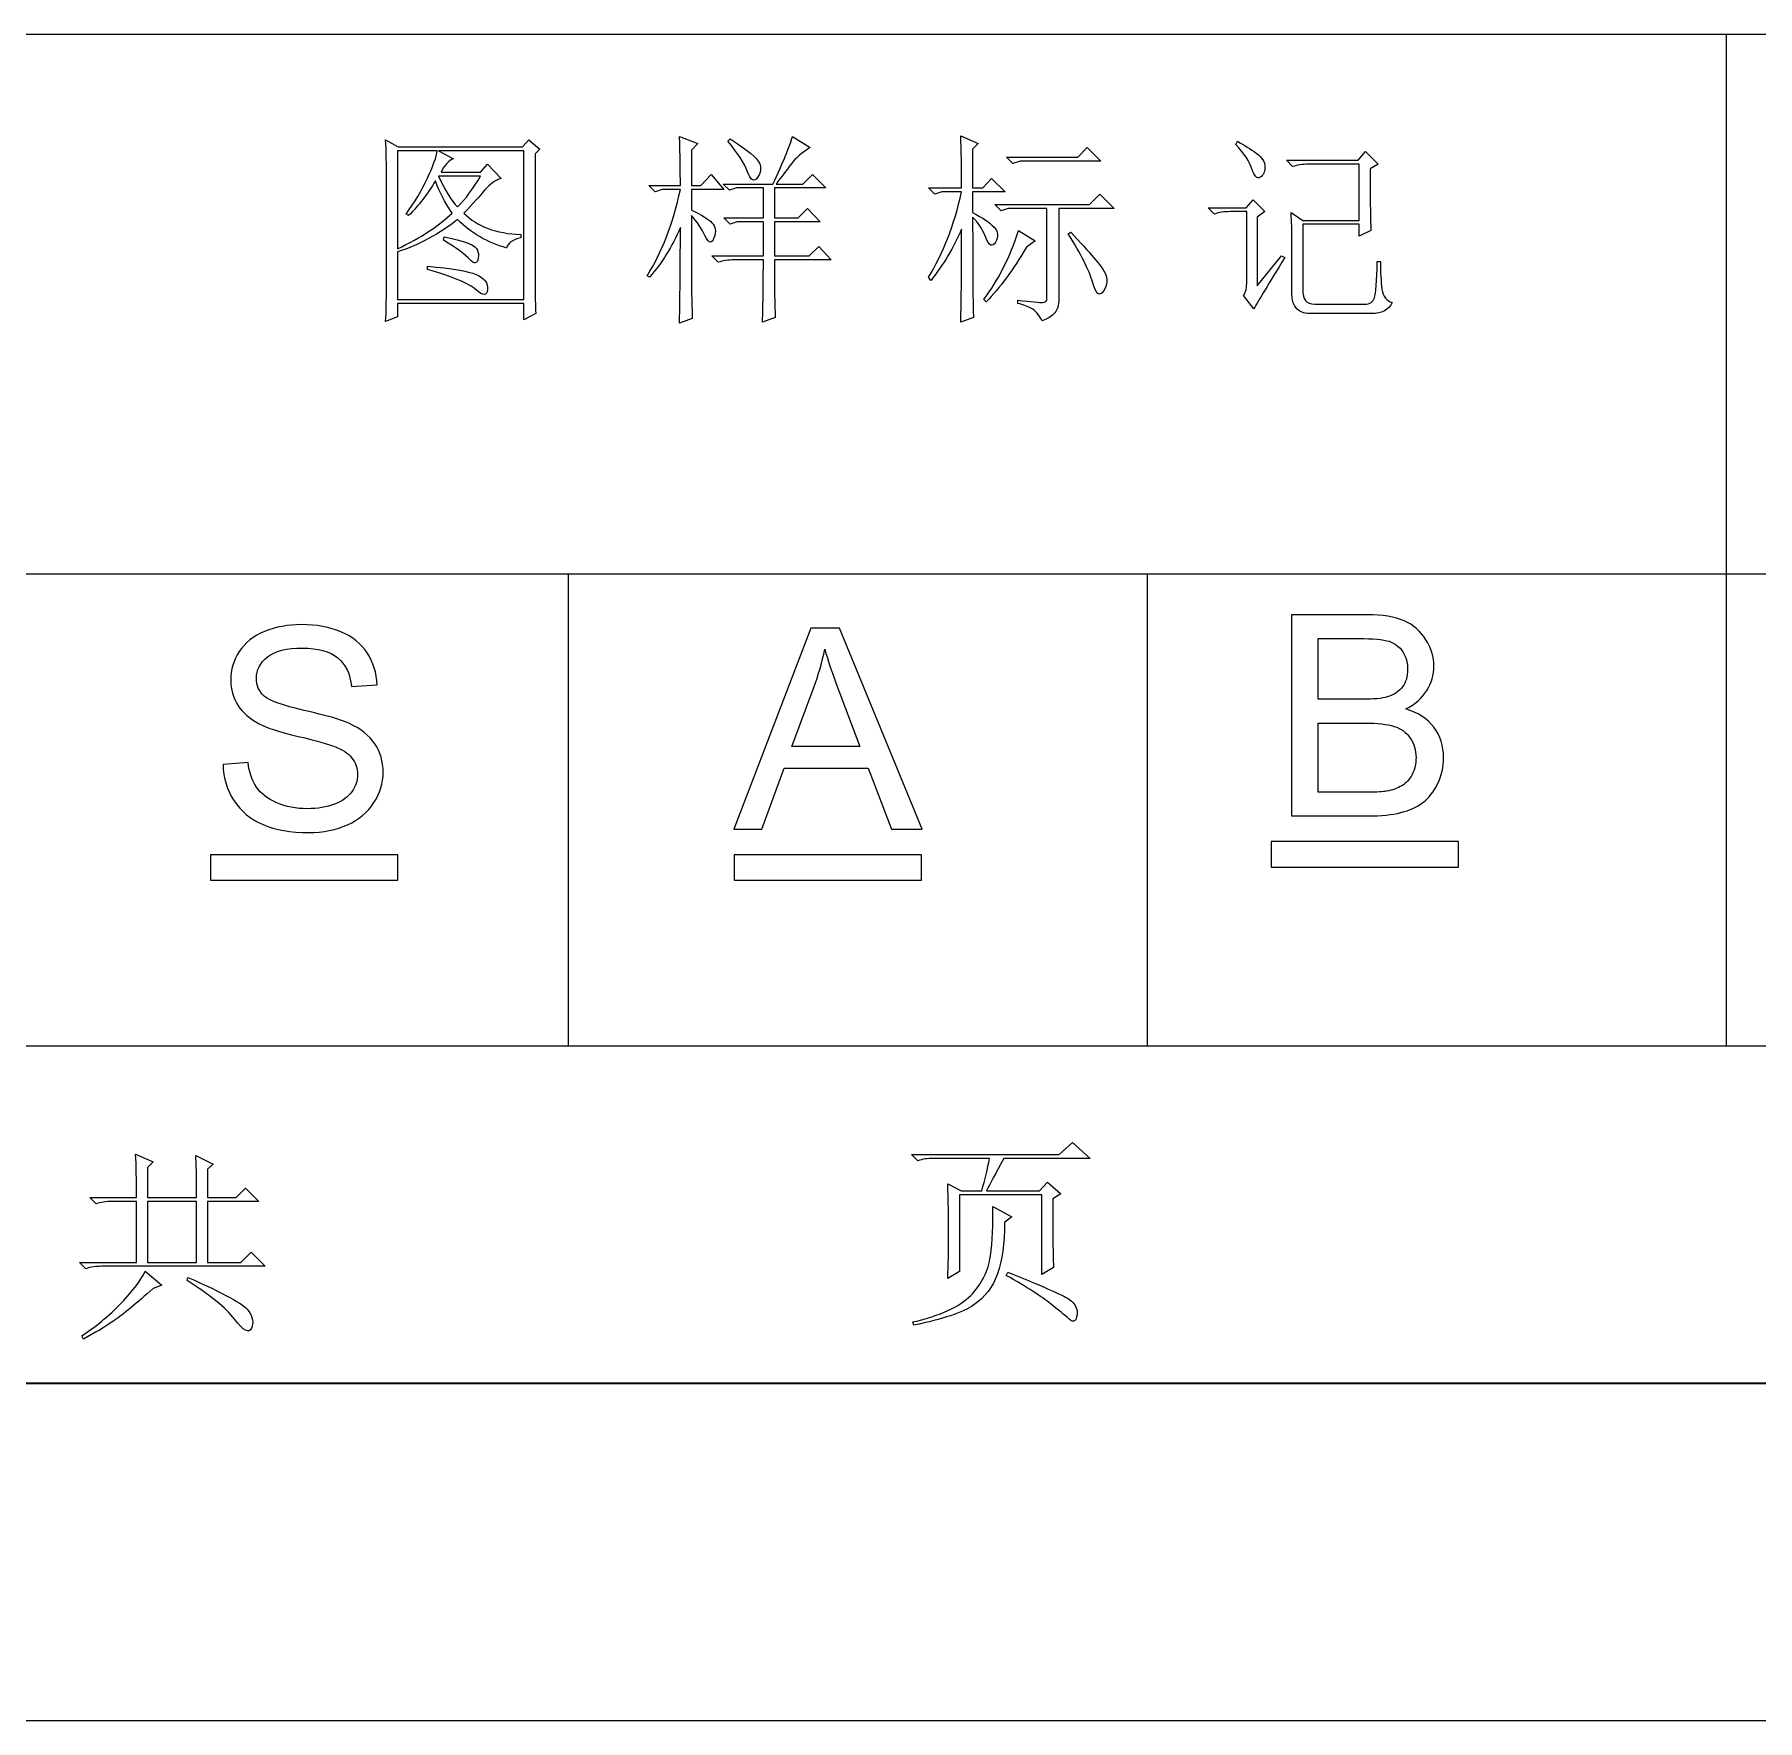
# Model space of a CAD drawing. Header units: millimetres. Extents: x 958 to 3026, y 447 to 1692.
# Drawn here: x 2546.4 to 2638.2, y 490.6 to 580.5 of the extents above; entities that cross this region are included whole.
import ezdxf

# ---------------------------------------------------------------- set-up
doc = ezdxf.new("R2010")
doc.units = ezdxf.units.MM
doc.layers.add('layer 1', color=7, linetype='Continuous')

msp = doc.modelspace()

# ---------------------------------------------------------------- linework, layer by layer
at = {"layer": 'layer 1', "color": 1, "lineweight": 9}
for points in [[(2775.335, 580.505), (2775.335, 580.505), (2312.676, 580.505), (2312.676, 580.505)], [(2636.537, 580.505), (2636.537, 580.505), (2636.537, 580.505), (2636.537, 580.505)], [(2636.537, 580.505), (2636.537, 580.505), (2636.537, 526.591), (2636.537, 526.591)], [(2775.335, 551.751), (2775.335, 551.751), (2544.006, 551.751), (2544.006, 551.751)], [(2574.849, 551.751), (2574.849, 551.751), (2574.849, 551.751), (2574.849, 551.751)], [(2574.849, 551.751), (2574.849, 551.751), (2574.849, 526.591), (2574.849, 526.591)], [(2605.694, 551.751), (2605.694, 551.751), (2605.694, 551.751), (2605.694, 551.751)], [(2605.694, 551.751), (2605.694, 551.751), (2605.694, 526.591), (2605.694, 526.591)], [(2775.335, 526.591), (2775.335, 526.591), (2312.676, 526.591), (2312.676, 526.591)], [(2216.288, 490.649), (2216.288, 490.649), (3025.943, 490.649), (3025.943, 490.649)]]:
    msp.add_open_spline(points, degree=3, dxfattribs=at)
at = {"layer": 'layer 1', "color": 1}
for points, knots in [([(2573.081, 574.137), (2573.081, 574.137), (2573.332, 574.388), (2573.332, 574.388), (2573.332, 574.388), (2573.332, 574.388), (2572.743, 574.895), (2572.743, 574.895), (2572.743, 574.895), (2572.743, 574.895), (2572.407, 574.516), (2572.407, 574.516), (2572.407, 574.516), (2572.407, 574.516), (2565.794, 574.516), (2565.794, 574.516), (2565.794, 574.516), (2565.794, 574.516), (2565.12, 574.895), (2565.12, 574.895), (2565.12, 574.895), (2565.148, 574.306), (2565.161, 573.772), (2565.161, 573.294), (2565.161, 573.294), (2565.161, 573.294), (2565.161, 566.934), (2565.161, 566.934), (2565.161, 566.934), (2565.161, 566.344), (2565.148, 565.769), (2565.12, 565.207), (2565.12, 565.207), (2565.12, 565.207), (2565.75, 565.46), (2565.75, 565.46), (2565.75, 565.46), (2565.75, 565.46), (2565.75, 566.175), (2565.75, 566.175), (2565.75, 566.175), (2565.75, 566.175), (2572.49, 566.175), (2572.49, 566.175), (2572.49, 566.175), (2572.49, 566.175), (2572.49, 565.291), (2572.49, 565.291), (2572.49, 565.291), (2572.49, 565.291), (2573.122, 565.627), (2573.122, 565.627), (2573.122, 565.627), (2573.093, 566.076), (2573.081, 566.583), (2573.081, 567.144), (2573.081, 567.144), (2573.081, 567.144), (2573.081, 574.137), (2573.081, 574.137)], [0, 0, 0, 0, 0.066667, 0.066667, 0.066667, 0.066667, 0.133333, 0.133333, 0.133333, 0.133333, 0.2, 0.2, 0.2, 0.2, 0.266667, 0.266667, 0.266667, 0.266667, 0.333333, 0.333333, 0.333333, 0.333333, 0.4, 0.4, 0.4, 0.4, 0.466667, 0.466667, 0.466667, 0.466667, 0.533333, 0.533333, 0.533333, 0.533333, 0.6, 0.6, 0.6, 0.6, 0.666667, 0.666667, 0.666667, 0.666667, 0.733333, 0.733333, 0.733333, 0.733333, 0.8, 0.8, 0.8, 0.8, 0.866667, 0.866667, 0.866667, 0.866667, 0.933333, 0.933333, 0.933333, 0.933333, 1, 1, 1, 1]), ([(2581.411, 567.482), (2581.411, 567.482), (2581.411, 570.851), (2581.411, 570.851), (2581.411, 570.851), (2581.72, 570.514), (2581.965, 570.149), (2582.148, 569.755), (2582.148, 569.755), (2582.331, 569.363), (2582.486, 569.335), (2582.612, 569.671), (2582.612, 569.671), (2582.737, 570.009), (2582.703, 570.274), (2582.505, 570.472), (2582.505, 570.472), (2582.31, 570.668), (2581.945, 570.893), (2581.411, 571.146), (2581.411, 571.146), (2581.411, 571.146), (2581.411, 572.241), (2581.411, 572.241), (2581.411, 572.241), (2581.411, 572.241), (2583.138, 572.241), (2583.138, 572.241), (2583.138, 572.241), (2583.138, 572.241), (2582.464, 573.04), (2582.464, 573.04), (2582.464, 573.04), (2582.464, 573.04), (2581.916, 572.451), (2581.916, 572.451), (2581.916, 572.451), (2581.916, 572.451), (2581.411, 572.451), (2581.411, 572.451), (2581.411, 572.451), (2581.411, 572.451), (2581.411, 574.347), (2581.411, 574.347), (2581.411, 574.347), (2581.411, 574.347), (2581.747, 574.685), (2581.747, 574.685), (2581.747, 574.685), (2581.747, 574.685), (2580.778, 575.062), (2580.778, 575.062), (2580.778, 575.062), (2580.807, 574.081), (2580.822, 573.209), (2580.822, 572.451), (2580.822, 572.451), (2580.822, 572.451), (2579.136, 572.451), (2579.136, 572.451), (2579.136, 572.451), (2579.136, 572.451), (2579.474, 572.115), (2579.474, 572.115), (2579.474, 572.115), (2579.474, 572.115), (2579.853, 572.241), (2579.853, 572.241), (2579.853, 572.241), (2579.853, 572.241), (2580.822, 572.241), (2580.822, 572.241), (2580.822, 572.241), (2580.428, 570.417), (2579.839, 568.885), (2579.051, 567.649), (2579.051, 567.649), (2579.051, 567.649), (2579.179, 567.566), (2579.179, 567.566), (2579.179, 567.566), (2579.824, 568.296), (2580.372, 569.18), (2580.822, 570.219), (2580.822, 570.219), (2580.822, 568.477), (2580.807, 566.779), (2580.778, 565.122), (2580.778, 565.122), (2580.778, 565.122), (2581.452, 565.376), (2581.452, 565.376), (2581.452, 565.376), (2581.425, 566.386), (2581.411, 567.088), (2581.411, 567.482)], [0, 0, 0, 0, 0.041667, 0.041667, 0.041667, 0.041667, 0.083333, 0.083333, 0.083333, 0.083333, 0.125, 0.125, 0.125, 0.125, 0.166667, 0.166667, 0.166667, 0.166667, 0.208333, 0.208333, 0.208333, 0.208333, 0.25, 0.25, 0.25, 0.25, 0.291667, 0.291667, 0.291667, 0.291667, 0.333333, 0.333333, 0.333333, 0.333333, 0.375, 0.375, 0.375, 0.375, 0.416667, 0.416667, 0.416667, 0.416667, 0.458333, 0.458333, 0.458333, 0.458333, 0.5, 0.5, 0.5, 0.5, 0.541667, 0.541667, 0.541667, 0.541667, 0.583333, 0.583333, 0.583333, 0.583333, 0.625, 0.625, 0.625, 0.625, 0.666667, 0.666667, 0.666667, 0.666667, 0.708333, 0.708333, 0.708333, 0.708333, 0.75, 0.75, 0.75, 0.75, 0.791667, 0.791667, 0.791667, 0.791667, 0.833333, 0.833333, 0.833333, 0.833333, 0.875, 0.875, 0.875, 0.875, 0.916667, 0.916667, 0.916667, 0.916667, 0.958333, 0.958333, 0.958333, 0.958333, 1, 1, 1, 1]), ([(2585.834, 568.492), (2585.834, 568.492), (2588.865, 568.492), (2588.865, 568.492), (2588.865, 568.492), (2588.865, 568.492), (2588.192, 569.209), (2588.192, 569.209), (2588.192, 569.209), (2588.192, 569.209), (2587.687, 568.702), (2587.687, 568.702), (2587.687, 568.702), (2587.687, 568.702), (2585.834, 568.702), (2585.834, 568.702), (2585.834, 568.702), (2585.834, 568.702), (2585.834, 570.514), (2585.834, 570.514), (2585.834, 570.514), (2585.834, 570.514), (2588.276, 570.514), (2588.276, 570.514), (2588.276, 570.514), (2588.276, 570.514), (2587.602, 571.231), (2587.602, 571.231), (2587.602, 571.231), (2587.602, 571.231), (2587.097, 570.724), (2587.097, 570.724), (2587.097, 570.724), (2587.097, 570.724), (2585.834, 570.724), (2585.834, 570.724), (2585.834, 570.724), (2585.834, 570.724), (2585.834, 572.325), (2585.834, 572.325), (2585.834, 572.325), (2585.834, 572.325), (2588.571, 572.325), (2588.571, 572.325), (2588.571, 572.325), (2588.571, 572.325), (2587.856, 573.04), (2587.856, 573.04), (2587.856, 573.04), (2587.856, 573.04), (2587.351, 572.535), (2587.351, 572.535), (2587.351, 572.535), (2587.351, 572.535), (2585.918, 572.535), (2585.918, 572.535), (2585.918, 572.535), (2586.199, 572.9), (2586.465, 573.252), (2586.718, 573.588), (2586.718, 573.588), (2586.971, 573.926), (2587.307, 574.221), (2587.73, 574.473), (2587.73, 574.473), (2587.73, 574.473), (2586.802, 575.062), (2586.802, 575.062), (2586.802, 575.062), (2586.633, 574.501), (2586.283, 573.658), (2585.749, 572.535), (2585.749, 572.535), (2585.749, 572.535), (2583.095, 572.535), (2583.095, 572.535), (2583.095, 572.535), (2583.095, 572.535), (2583.433, 572.199), (2583.433, 572.199), (2583.433, 572.199), (2583.433, 572.199), (2583.812, 572.325), (2583.812, 572.325), (2583.812, 572.325), (2583.812, 572.325), (2585.244, 572.325), (2585.244, 572.325), (2585.244, 572.325), (2585.244, 572.325), (2585.244, 570.724), (2585.244, 570.724), (2585.244, 570.724), (2585.244, 570.724), (2583.138, 570.724), (2583.138, 570.724), (2583.138, 570.724), (2583.138, 570.724), (2583.474, 570.388), (2583.474, 570.388), (2583.474, 570.388), (2583.474, 570.388), (2583.853, 570.514), (2583.853, 570.514), (2583.853, 570.514), (2583.853, 570.514), (2585.244, 570.514), (2585.244, 570.514), (2585.244, 570.514), (2585.244, 570.514), (2585.244, 568.702), (2585.244, 568.702), (2585.244, 568.702), (2585.244, 568.702), (2582.505, 568.702), (2582.505, 568.702), (2582.505, 568.702), (2582.505, 568.702), (2582.843, 568.366), (2582.843, 568.366), (2582.843, 568.366), (2583.095, 568.45), (2583.377, 568.492), (2583.686, 568.492), (2583.686, 568.492), (2583.686, 568.492), (2585.244, 568.492), (2585.244, 568.492), (2585.244, 568.492), (2585.244, 567.284), (2585.23, 566.175), (2585.201, 565.165), (2585.201, 565.165), (2585.201, 565.165), (2585.875, 565.417), (2585.875, 565.417), (2585.875, 565.417), (2585.848, 566.035), (2585.834, 567.059), (2585.834, 568.492)], [0, 0, 0, 0, 0.028571, 0.028571, 0.028571, 0.028571, 0.057143, 0.057143, 0.057143, 0.057143, 0.085714, 0.085714, 0.085714, 0.085714, 0.114286, 0.114286, 0.114286, 0.114286, 0.142857, 0.142857, 0.142857, 0.142857, 0.171429, 0.171429, 0.171429, 0.171429, 0.2, 0.2, 0.2, 0.2, 0.228571, 0.228571, 0.228571, 0.228571, 0.257143, 0.257143, 0.257143, 0.257143, 0.285714, 0.285714, 0.285714, 0.285714, 0.314286, 0.314286, 0.314286, 0.314286, 0.342857, 0.342857, 0.342857, 0.342857, 0.371429, 0.371429, 0.371429, 0.371429, 0.4, 0.4, 0.4, 0.4, 0.428571, 0.428571, 0.428571, 0.428571, 0.457143, 0.457143, 0.457143, 0.457143, 0.485714, 0.485714, 0.485714, 0.485714, 0.514286, 0.514286, 0.514286, 0.514286, 0.542857, 0.542857, 0.542857, 0.542857, 0.571429, 0.571429, 0.571429, 0.571429, 0.6, 0.6, 0.6, 0.6, 0.628571, 0.628571, 0.628571, 0.628571, 0.657143, 0.657143, 0.657143, 0.657143, 0.685714, 0.685714, 0.685714, 0.685714, 0.714286, 0.714286, 0.714286, 0.714286, 0.742857, 0.742857, 0.742857, 0.742857, 0.771429, 0.771429, 0.771429, 0.771429, 0.8, 0.8, 0.8, 0.8, 0.828571, 0.828571, 0.828571, 0.828571, 0.857143, 0.857143, 0.857143, 0.857143, 0.885714, 0.885714, 0.885714, 0.885714, 0.914286, 0.914286, 0.914286, 0.914286, 0.942857, 0.942857, 0.942857, 0.942857, 0.971429, 0.971429, 0.971429, 0.971429, 1, 1, 1, 1]), ([(2583.348, 574.81), (2583.882, 574.192), (2584.233, 573.651), (2584.401, 573.188), (2584.401, 573.188), (2584.57, 572.726), (2584.745, 572.62), (2584.928, 572.873), (2584.928, 572.873), (2585.109, 573.125), (2585.145, 573.385), (2585.034, 573.651), (2585.034, 573.651), (2584.921, 573.919), (2584.401, 574.347), (2583.474, 574.936), (2583.474, 574.936), (2583.474, 574.936), (2583.348, 574.81), (2583.348, 574.81)], [0, 0, 0, 0, 0.2, 0.2, 0.2, 0.2, 0.4, 0.4, 0.4, 0.4, 0.6, 0.6, 0.6, 0.6, 0.8, 0.8, 0.8, 0.8, 1, 1, 1, 1]), ([(2596.396, 570.767), (2596.678, 570.514), (2596.908, 570.156), (2597.091, 569.692), (2597.091, 569.692), (2597.275, 569.229), (2597.449, 569.144), (2597.618, 569.441), (2597.618, 569.441), (2597.787, 569.735), (2597.758, 570.001), (2597.534, 570.24), (2597.534, 570.24), (2597.309, 570.479), (2596.93, 570.738), (2596.396, 571.018), (2596.396, 571.018), (2596.396, 571.018), (2596.396, 572.115), (2596.396, 572.115), (2596.396, 572.115), (2596.396, 572.115), (2598.123, 572.115), (2598.123, 572.115), (2598.123, 572.115), (2598.123, 572.115), (2597.408, 572.83), (2597.408, 572.83), (2597.408, 572.83), (2597.408, 572.83), (2596.944, 572.325), (2596.944, 572.325), (2596.944, 572.325), (2596.944, 572.325), (2596.396, 572.325), (2596.396, 572.325), (2596.396, 572.325), (2596.396, 572.325), (2596.396, 574.388), (2596.396, 574.388), (2596.396, 574.388), (2596.396, 574.388), (2596.691, 574.685), (2596.691, 574.685), (2596.691, 574.685), (2596.691, 574.685), (2595.765, 575.105), (2595.765, 575.105), (2595.765, 575.105), (2595.792, 574.318), (2595.807, 573.393), (2595.807, 572.325), (2595.807, 572.325), (2595.807, 572.325), (2594.038, 572.325), (2594.038, 572.325), (2594.038, 572.325), (2594.038, 572.325), (2594.374, 571.989), (2594.374, 571.989), (2594.374, 571.989), (2594.374, 571.989), (2594.753, 572.115), (2594.753, 572.115), (2594.753, 572.115), (2594.753, 572.115), (2595.807, 572.115), (2595.807, 572.115), (2595.807, 572.115), (2595.413, 570.345), (2594.823, 568.83), (2594.038, 567.566), (2594.038, 567.566), (2594.038, 567.566), (2594.164, 567.397), (2594.164, 567.397), (2594.164, 567.397), (2594.838, 568.24), (2595.386, 569.151), (2595.807, 570.134), (2595.807, 570.134), (2595.807, 568.028), (2595.792, 566.373), (2595.765, 565.165), (2595.765, 565.165), (2595.765, 565.165), (2596.439, 565.417), (2596.439, 565.417), (2596.439, 565.417), (2596.41, 565.979), (2596.396, 567.762), (2596.396, 570.767)], [0, 0, 0, 0, 0.043478, 0.043478, 0.043478, 0.043478, 0.086957, 0.086957, 0.086957, 0.086957, 0.130435, 0.130435, 0.130435, 0.130435, 0.173913, 0.173913, 0.173913, 0.173913, 0.217391, 0.217391, 0.217391, 0.217391, 0.26087, 0.26087, 0.26087, 0.26087, 0.304348, 0.304348, 0.304348, 0.304348, 0.347826, 0.347826, 0.347826, 0.347826, 0.391304, 0.391304, 0.391304, 0.391304, 0.434783, 0.434783, 0.434783, 0.434783, 0.478261, 0.478261, 0.478261, 0.478261, 0.521739, 0.521739, 0.521739, 0.521739, 0.565217, 0.565217, 0.565217, 0.565217, 0.608696, 0.608696, 0.608696, 0.608696, 0.652174, 0.652174, 0.652174, 0.652174, 0.695652, 0.695652, 0.695652, 0.695652, 0.73913, 0.73913, 0.73913, 0.73913, 0.782609, 0.782609, 0.782609, 0.782609, 0.826087, 0.826087, 0.826087, 0.826087, 0.869565, 0.869565, 0.869565, 0.869565, 0.913043, 0.913043, 0.913043, 0.913043, 0.956522, 0.956522, 0.956522, 0.956522, 1, 1, 1, 1]), ([(2610.414, 574.642), (2610.863, 574.163), (2611.151, 573.729), (2611.277, 573.337), (2611.277, 573.337), (2611.402, 572.943), (2611.552, 572.796), (2611.719, 572.893), (2611.719, 572.893), (2611.888, 572.992), (2611.972, 573.175), (2611.972, 573.441), (2611.972, 573.441), (2611.972, 573.709), (2611.818, 573.953), (2611.509, 574.178), (2611.509, 574.178), (2611.199, 574.402), (2610.863, 574.613), (2610.499, 574.81), (2610.499, 574.81), (2610.499, 574.81), (2610.414, 574.642), (2610.414, 574.642)], [0, 0, 0, 0, 0.166667, 0.166667, 0.166667, 0.166667, 0.333333, 0.333333, 0.333333, 0.333333, 0.5, 0.5, 0.5, 0.5, 0.666667, 0.666667, 0.666667, 0.666667, 0.833333, 0.833333, 0.833333, 0.833333, 1, 1, 1, 1]), ([(2565.75, 574.306), (2565.75, 574.306), (2567.857, 574.306), (2567.857, 574.306), (2567.857, 574.306), (2567.83, 573.996), (2567.661, 573.511), (2567.352, 572.852), (2567.352, 572.852), (2567.043, 572.192), (2566.663, 571.552), (2566.214, 570.936), (2566.214, 570.936), (2566.214, 570.936), (2566.342, 570.851), (2566.342, 570.851), (2566.342, 570.851), (2566.874, 571.385), (2567.352, 572.002), (2567.772, 572.704), (2567.772, 572.704), (2567.97, 572.142), (2568.265, 571.567), (2568.658, 570.977), (2568.658, 570.977), (2567.955, 570.303), (2566.987, 569.671), (2565.75, 569.081), (2565.75, 569.081), (2565.75, 569.081), (2565.75, 574.306), (2565.75, 574.306)], [0, 0, 0, 0, 0.125, 0.125, 0.125, 0.125, 0.25, 0.25, 0.25, 0.25, 0.375, 0.375, 0.375, 0.375, 0.5, 0.5, 0.5, 0.5, 0.625, 0.625, 0.625, 0.625, 0.75, 0.75, 0.75, 0.75, 0.875, 0.875, 0.875, 0.875, 1, 1, 1, 1]), ([(2565.75, 566.386), (2565.75, 566.386), (2565.75, 568.914), (2565.75, 568.914), (2565.75, 568.914), (2566.931, 569.306), (2567.997, 569.883), (2568.953, 570.641), (2568.953, 570.641), (2569.683, 569.91), (2570.552, 569.405), (2571.564, 569.124), (2571.564, 569.124), (2571.62, 569.376), (2571.873, 569.559), (2572.323, 569.671), (2572.323, 569.671), (2572.323, 569.671), (2572.323, 569.84), (2572.323, 569.84), (2572.323, 569.84), (2571.002, 569.895), (2569.992, 570.274), (2569.289, 570.977), (2569.289, 570.977), (2569.767, 571.482), (2570.139, 571.897), (2570.405, 572.219), (2570.405, 572.219), (2570.673, 572.542), (2570.96, 572.746), (2571.269, 572.83), (2571.269, 572.83), (2571.269, 572.83), (2570.552, 573.588), (2570.552, 573.588), (2570.552, 573.588), (2570.552, 573.588), (2570.173, 573.168), (2570.173, 573.168), (2570.173, 573.168), (2570.173, 573.168), (2568.069, 573.168), (2568.069, 573.168), (2568.069, 573.168), (2568.151, 573.337), (2568.257, 573.49), (2568.383, 573.632), (2568.383, 573.632), (2568.511, 573.772), (2568.629, 573.856), (2568.743, 573.883), (2568.743, 573.883), (2568.743, 573.883), (2567.941, 574.306), (2567.941, 574.306), (2567.941, 574.306), (2567.941, 574.306), (2572.49, 574.306), (2572.49, 574.306), (2572.49, 574.306), (2572.49, 574.306), (2572.49, 566.386), (2572.49, 566.386), (2572.49, 566.386), (2572.49, 566.386), (2565.75, 566.386), (2565.75, 566.386)], [0, 0, 0, 0, 0.058824, 0.058824, 0.058824, 0.058824, 0.117647, 0.117647, 0.117647, 0.117647, 0.176471, 0.176471, 0.176471, 0.176471, 0.235294, 0.235294, 0.235294, 0.235294, 0.294118, 0.294118, 0.294118, 0.294118, 0.352941, 0.352941, 0.352941, 0.352941, 0.411765, 0.411765, 0.411765, 0.411765, 0.470588, 0.470588, 0.470588, 0.470588, 0.529412, 0.529412, 0.529412, 0.529412, 0.588235, 0.588235, 0.588235, 0.588235, 0.647059, 0.647059, 0.647059, 0.647059, 0.705882, 0.705882, 0.705882, 0.705882, 0.764706, 0.764706, 0.764706, 0.764706, 0.823529, 0.823529, 0.823529, 0.823529, 0.882353, 0.882353, 0.882353, 0.882353, 0.941176, 0.941176, 0.941176, 0.941176, 1, 1, 1, 1]), ([(2598.207, 573.968), (2598.207, 573.968), (2598.545, 573.632), (2598.545, 573.632), (2598.545, 573.632), (2598.545, 573.632), (2598.925, 573.757), (2598.925, 573.757), (2598.925, 573.757), (2598.925, 573.757), (2603.22, 573.757), (2603.22, 573.757), (2603.22, 573.757), (2603.22, 573.757), (2602.504, 574.473), (2602.504, 574.473), (2602.504, 574.473), (2602.504, 574.473), (2601.999, 573.968), (2601.999, 573.968), (2601.999, 573.968), (2601.999, 573.968), (2598.207, 573.968), (2598.207, 573.968)], [0, 0, 0, 0, 0.166667, 0.166667, 0.166667, 0.166667, 0.333333, 0.333333, 0.333333, 0.333333, 0.5, 0.5, 0.5, 0.5, 0.666667, 0.666667, 0.666667, 0.666667, 0.833333, 0.833333, 0.833333, 0.833333, 1, 1, 1, 1]), ([(2613.405, 566.68), (2613.405, 565.951), (2613.769, 565.6), (2614.499, 565.627), (2614.499, 565.627), (2614.499, 565.627), (2617.658, 565.627), (2617.658, 565.627), (2617.658, 565.627), (2618.192, 565.627), (2618.557, 565.825), (2618.753, 566.218), (2618.753, 566.218), (2618.444, 566.301), (2618.262, 566.54), (2618.206, 566.934), (2618.206, 566.934), (2618.149, 567.327), (2618.122, 567.818), (2618.122, 568.407), (2618.122, 568.407), (2618.122, 568.407), (2617.953, 568.407), (2617.953, 568.407), (2617.953, 568.407), (2617.924, 567.342), (2617.876, 566.695), (2617.806, 566.47), (2617.806, 566.47), (2617.736, 566.245), (2617.559, 566.134), (2617.279, 566.134), (2617.279, 566.134), (2617.279, 566.134), (2614.625, 566.134), (2614.625, 566.134), (2614.625, 566.134), (2614.175, 566.134), (2613.965, 566.386), (2613.994, 566.892), (2613.994, 566.892), (2613.994, 566.892), (2613.994, 570.388), (2613.994, 570.388), (2613.994, 570.388), (2613.994, 570.388), (2616.984, 570.388), (2616.984, 570.388), (2616.984, 570.388), (2616.984, 570.388), (2616.984, 569.755), (2616.984, 569.755), (2616.984, 569.755), (2616.984, 569.755), (2617.617, 570.05), (2617.617, 570.05), (2617.617, 570.05), (2617.588, 570.472), (2617.574, 571.567), (2617.574, 573.337), (2617.574, 573.337), (2617.574, 573.337), (2617.994, 573.588), (2617.994, 573.588), (2617.994, 573.588), (2617.994, 573.588), (2617.32, 574.262), (2617.32, 574.262), (2617.32, 574.262), (2617.32, 574.262), (2616.943, 573.799), (2616.943, 573.799), (2616.943, 573.799), (2616.943, 573.799), (2613.11, 573.799), (2613.11, 573.799), (2613.11, 573.799), (2613.11, 573.799), (2613.446, 573.463), (2613.446, 573.463), (2613.446, 573.463), (2613.699, 573.547), (2613.98, 573.588), (2614.289, 573.588), (2614.289, 573.588), (2614.289, 573.588), (2616.984, 573.588), (2616.984, 573.588), (2616.984, 573.588), (2616.984, 573.588), (2616.984, 570.598), (2616.984, 570.598), (2616.984, 570.598), (2616.984, 570.598), (2613.994, 570.598), (2613.994, 570.598), (2613.994, 570.598), (2613.994, 570.598), (2613.361, 571.018), (2613.361, 571.018), (2613.361, 571.018), (2613.39, 570.514), (2613.405, 570.037), (2613.405, 569.588), (2613.405, 569.588), (2613.405, 569.588), (2613.405, 566.68), (2613.405, 566.68)], [0, 0, 0, 0, 0.037037, 0.037037, 0.037037, 0.037037, 0.074074, 0.074074, 0.074074, 0.074074, 0.111111, 0.111111, 0.111111, 0.111111, 0.148148, 0.148148, 0.148148, 0.148148, 0.185185, 0.185185, 0.185185, 0.185185, 0.222222, 0.222222, 0.222222, 0.222222, 0.259259, 0.259259, 0.259259, 0.259259, 0.296296, 0.296296, 0.296296, 0.296296, 0.333333, 0.333333, 0.333333, 0.333333, 0.37037, 0.37037, 0.37037, 0.37037, 0.407407, 0.407407, 0.407407, 0.407407, 0.444444, 0.444444, 0.444444, 0.444444, 0.481481, 0.481481, 0.481481, 0.481481, 0.518519, 0.518519, 0.518519, 0.518519, 0.555556, 0.555556, 0.555556, 0.555556, 0.592593, 0.592593, 0.592593, 0.592593, 0.62963, 0.62963, 0.62963, 0.62963, 0.666667, 0.666667, 0.666667, 0.666667, 0.703704, 0.703704, 0.703704, 0.703704, 0.740741, 0.740741, 0.740741, 0.740741, 0.777778, 0.777778, 0.777778, 0.777778, 0.814815, 0.814815, 0.814815, 0.814815, 0.851852, 0.851852, 0.851852, 0.851852, 0.888889, 0.888889, 0.888889, 0.888889, 0.925926, 0.925926, 0.925926, 0.925926, 0.962963, 0.962963, 0.962963, 0.962963, 1, 1, 1, 1]), ([(2567.941, 572.958), (2567.941, 572.958), (2570.173, 572.958), (2570.173, 572.958), (2570.173, 572.958), (2569.781, 572.284), (2569.373, 571.736), (2568.953, 571.315), (2568.953, 571.315), (2568.615, 571.651), (2568.279, 572.199), (2567.941, 572.958)], [0, 0, 0, 0, 0.333333, 0.333333, 0.333333, 0.333333, 0.666667, 0.666667, 0.666667, 0.666667, 1, 1, 1, 1]), ([(2598.797, 566.344), (2598.797, 566.344), (2598.797, 566.175), (2598.797, 566.175), (2598.797, 566.175), (2599.106, 566.091), (2599.352, 565.999), (2599.534, 565.902), (2599.534, 565.902), (2599.717, 565.803), (2599.906, 565.586), (2600.103, 565.25), (2600.103, 565.25), (2600.413, 565.361), (2600.637, 565.501), (2600.777, 565.67), (2600.777, 565.67), (2600.918, 565.839), (2600.988, 566.076), (2600.988, 566.386), (2600.988, 566.386), (2600.988, 566.386), (2600.988, 571.231), (2600.988, 571.231), (2600.988, 571.231), (2600.988, 571.231), (2603.937, 571.231), (2603.937, 571.231), (2603.937, 571.231), (2603.937, 571.231), (2603.178, 571.989), (2603.178, 571.989), (2603.178, 571.989), (2603.178, 571.989), (2602.63, 571.441), (2602.63, 571.441), (2602.63, 571.441), (2602.63, 571.441), (2597.577, 571.441), (2597.577, 571.441), (2597.577, 571.441), (2597.577, 571.441), (2597.913, 571.103), (2597.913, 571.103), (2597.913, 571.103), (2597.913, 571.103), (2598.292, 571.231), (2598.292, 571.231), (2598.292, 571.231), (2598.292, 571.231), (2600.355, 571.231), (2600.355, 571.231), (2600.355, 571.231), (2600.355, 571.231), (2600.355, 566.429), (2600.355, 566.429), (2600.355, 566.429), (2600.355, 566.289), (2600.278, 566.218), (2600.125, 566.218), (2600.125, 566.218), (2599.971, 566.218), (2599.528, 566.26), (2598.797, 566.344)], [0, 0, 0, 0, 0.0625, 0.0625, 0.0625, 0.0625, 0.125, 0.125, 0.125, 0.125, 0.1875, 0.1875, 0.1875, 0.1875, 0.25, 0.25, 0.25, 0.25, 0.3125, 0.3125, 0.3125, 0.3125, 0.375, 0.375, 0.375, 0.375, 0.4375, 0.4375, 0.4375, 0.4375, 0.5, 0.5, 0.5, 0.5, 0.5625, 0.5625, 0.5625, 0.5625, 0.625, 0.625, 0.625, 0.625, 0.6875, 0.6875, 0.6875, 0.6875, 0.75, 0.75, 0.75, 0.75, 0.8125, 0.8125, 0.8125, 0.8125, 0.875, 0.875, 0.875, 0.875, 0.9375, 0.9375, 0.9375, 0.9375, 1, 1, 1, 1]), ([(2610.835, 566.598), (2610.835, 566.598), (2611.383, 565.881), (2611.383, 565.881), (2611.383, 565.881), (2611.634, 566.33), (2612.182, 567.243), (2613.025, 568.619), (2613.025, 568.619), (2613.025, 568.619), (2612.856, 568.702), (2612.856, 568.702), (2612.856, 568.702), (2612.856, 568.702), (2611.552, 567.103), (2611.552, 567.103), (2611.552, 567.103), (2611.552, 567.103), (2611.552, 570.767), (2611.552, 570.767), (2611.552, 570.767), (2611.552, 570.767), (2611.972, 571.062), (2611.972, 571.062), (2611.972, 571.062), (2611.972, 571.062), (2611.34, 571.692), (2611.34, 571.692), (2611.34, 571.692), (2611.34, 571.692), (2610.96, 571.272), (2610.96, 571.272), (2610.96, 571.272), (2610.96, 571.272), (2608.939, 571.272), (2608.939, 571.272), (2608.939, 571.272), (2608.939, 571.272), (2609.277, 570.936), (2609.277, 570.936), (2609.277, 570.936), (2609.53, 571.018), (2609.81, 571.062), (2610.119, 571.062), (2610.119, 571.062), (2610.119, 571.062), (2611.004, 571.062), (2611.004, 571.062), (2611.004, 571.062), (2611.004, 571.062), (2611.004, 567.354), (2611.004, 567.354), (2611.004, 567.354), (2611.004, 567.018), (2610.948, 566.765), (2610.835, 566.598)], [0, 0, 0, 0, 0.071429, 0.071429, 0.071429, 0.071429, 0.142857, 0.142857, 0.142857, 0.142857, 0.214286, 0.214286, 0.214286, 0.214286, 0.285714, 0.285714, 0.285714, 0.285714, 0.357143, 0.357143, 0.357143, 0.357143, 0.428571, 0.428571, 0.428571, 0.428571, 0.5, 0.5, 0.5, 0.5, 0.571429, 0.571429, 0.571429, 0.571429, 0.642857, 0.642857, 0.642857, 0.642857, 0.714286, 0.714286, 0.714286, 0.714286, 0.785714, 0.785714, 0.785714, 0.785714, 0.857143, 0.857143, 0.857143, 0.857143, 0.928571, 0.928571, 0.928571, 0.928571, 1, 1, 1, 1]), ([(2568.236, 569.714), (2568.236, 569.714), (2568.195, 569.545), (2568.195, 569.545), (2568.195, 569.545), (2568.895, 569.124), (2569.366, 568.779), (2569.605, 568.513), (2569.605, 568.513), (2569.844, 568.246), (2569.992, 568.274), (2570.047, 568.598), (2570.047, 568.598), (2570.103, 568.919), (2569.992, 569.151), (2569.711, 569.293), (2569.711, 569.293), (2569.429, 569.434), (2568.939, 569.574), (2568.236, 569.714)], [0, 0, 0, 0, 0.2, 0.2, 0.2, 0.2, 0.4, 0.4, 0.4, 0.4, 0.6, 0.6, 0.6, 0.6, 0.8, 0.8, 0.8, 0.8, 1, 1, 1, 1]), ([(2598.84, 570.05), (2598.391, 568.646), (2597.773, 567.424), (2596.985, 566.386), (2596.985, 566.386), (2596.985, 566.386), (2597.113, 566.26), (2597.113, 566.26), (2597.113, 566.26), (2597.843, 566.989), (2598.558, 567.958), (2599.261, 569.166), (2599.261, 569.166), (2599.261, 569.166), (2599.724, 569.504), (2599.724, 569.504), (2599.724, 569.504), (2599.724, 569.504), (2598.84, 570.05), (2598.84, 570.05)], [0, 0, 0, 0, 0.2, 0.2, 0.2, 0.2, 0.4, 0.4, 0.4, 0.4, 0.6, 0.6, 0.6, 0.6, 0.8, 0.8, 0.8, 0.8, 1, 1, 1, 1]), ([(2601.62, 569.967), (2601.62, 569.967), (2601.493, 569.883), (2601.493, 569.883), (2601.493, 569.883), (2602.167, 568.815), (2602.596, 567.958), (2602.778, 567.313), (2602.778, 567.313), (2602.961, 566.668), (2603.157, 566.506), (2603.367, 566.828), (2603.367, 566.828), (2603.577, 567.151), (2603.599, 567.482), (2603.43, 567.818), (2603.43, 567.818), (2603.263, 568.156), (2602.659, 568.871), (2601.62, 569.967)], [0, 0, 0, 0, 0.2, 0.2, 0.2, 0.2, 0.4, 0.4, 0.4, 0.4, 0.6, 0.6, 0.6, 0.6, 0.8, 0.8, 0.8, 0.8, 1, 1, 1, 1]), ([(2567.352, 568.156), (2567.352, 568.156), (2567.352, 567.987), (2567.352, 567.987), (2567.352, 567.987), (2568.699, 567.593), (2569.564, 567.228), (2569.941, 566.892), (2569.941, 566.892), (2570.32, 566.554), (2570.525, 566.562), (2570.552, 566.912), (2570.552, 566.912), (2570.581, 567.264), (2570.378, 567.53), (2569.941, 567.714), (2569.941, 567.714), (2569.506, 567.895), (2568.644, 568.042), (2567.352, 568.156)], [0, 0, 0, 0, 0.2, 0.2, 0.2, 0.2, 0.4, 0.4, 0.4, 0.4, 0.6, 0.6, 0.6, 0.6, 0.8, 0.8, 0.8, 0.8, 1, 1, 1, 1]), ([(2556.455, 541.595), (2556.455, 541.595), (2557.793, 541.713), (2557.793, 541.713), (2557.793, 541.713), (2557.855, 541.176), (2558.002, 540.736), (2558.235, 540.392), (2558.235, 540.392), (2558.467, 540.048), (2558.826, 539.771), (2559.313, 539.559), (2559.313, 539.559), (2559.8, 539.346), (2560.349, 539.242), (2560.958, 539.242), (2560.958, 539.242), (2561.499, 539.242), (2561.976, 539.321), (2562.39, 539.481), (2562.39, 539.481), (2562.805, 539.643), (2563.114, 539.863), (2563.317, 540.142), (2563.317, 540.142), (2563.519, 540.424), (2563.621, 540.729), (2563.621, 541.061), (2563.621, 541.061), (2563.621, 541.398), (2563.524, 541.69), (2563.326, 541.942), (2563.326, 541.942), (2563.132, 542.194), (2562.81, 542.404), (2562.363, 542.574), (2562.363, 542.574), (2562.073, 542.686), (2561.439, 542.861), (2560.454, 543.098), (2560.454, 543.098), (2559.47, 543.335), (2558.779, 543.557), (2558.384, 543.767), (2558.384, 543.767), (2557.873, 544.034), (2557.491, 544.368), (2557.239, 544.765), (2557.239, 544.765), (2556.989, 545.162), (2556.864, 545.606), (2556.864, 546.1), (2556.864, 546.1), (2556.864, 546.64), (2557.017, 547.146), (2557.323, 547.616), (2557.323, 547.616), (2557.63, 548.087), (2558.08, 548.444), (2558.669, 548.689), (2558.669, 548.689), (2559.261, 548.931), (2559.914, 549.053), (2560.636, 549.053), (2560.636, 549.053), (2561.432, 549.053), (2562.131, 548.926), (2562.74, 548.669), (2562.74, 548.669), (2563.346, 548.414), (2563.813, 548.037), (2564.14, 547.541), (2564.14, 547.541), (2564.465, 547.044), (2564.642, 546.48), (2564.667, 545.851), (2564.667, 545.851), (2564.667, 545.851), (2563.306, 545.749), (2563.306, 545.749), (2563.306, 545.749), (2563.232, 546.425), (2562.984, 546.939), (2562.563, 547.284), (2562.563, 547.284), (2562.141, 547.63), (2561.519, 547.803), (2560.696, 547.803), (2560.696, 547.803), (2559.837, 547.803), (2559.213, 547.646), (2558.819, 547.331), (2558.819, 547.331), (2558.427, 547.017), (2558.229, 546.637), (2558.229, 546.195), (2558.229, 546.195), (2558.229, 545.808), (2558.369, 545.491), (2558.646, 545.244), (2558.646, 545.244), (2558.921, 544.995), (2559.632, 544.74), (2560.785, 544.48), (2560.785, 544.48), (2561.939, 544.218), (2562.73, 543.991), (2563.159, 543.797), (2563.159, 543.797), (2563.783, 543.507), (2564.245, 543.143), (2564.542, 542.704), (2564.542, 542.704), (2564.839, 542.262), (2564.986, 541.752), (2564.986, 541.178), (2564.986, 541.178), (2564.986, 540.607), (2564.824, 540.07), (2564.497, 539.566), (2564.497, 539.566), (2564.17, 539.062), (2563.701, 538.67), (2563.089, 538.388), (2563.089, 538.388), (2562.478, 538.108), (2561.789, 537.969), (2561.025, 537.969), (2561.025, 537.969), (2560.054, 537.969), (2559.24, 538.108), (2558.587, 538.393), (2558.587, 538.393), (2557.93, 538.675), (2557.416, 539.099), (2557.041, 539.668), (2557.041, 539.668), (2556.669, 540.235), (2556.472, 540.879), (2556.455, 541.595)], [0, 0, 0, 0, 0.028571, 0.028571, 0.028571, 0.028571, 0.057143, 0.057143, 0.057143, 0.057143, 0.085714, 0.085714, 0.085714, 0.085714, 0.114286, 0.114286, 0.114286, 0.114286, 0.142857, 0.142857, 0.142857, 0.142857, 0.171429, 0.171429, 0.171429, 0.171429, 0.2, 0.2, 0.2, 0.2, 0.228571, 0.228571, 0.228571, 0.228571, 0.257143, 0.257143, 0.257143, 0.257143, 0.285714, 0.285714, 0.285714, 0.285714, 0.314286, 0.314286, 0.314286, 0.314286, 0.342857, 0.342857, 0.342857, 0.342857, 0.371429, 0.371429, 0.371429, 0.371429, 0.4, 0.4, 0.4, 0.4, 0.428571, 0.428571, 0.428571, 0.428571, 0.457143, 0.457143, 0.457143, 0.457143, 0.485714, 0.485714, 0.485714, 0.485714, 0.514286, 0.514286, 0.514286, 0.514286, 0.542857, 0.542857, 0.542857, 0.542857, 0.571429, 0.571429, 0.571429, 0.571429, 0.6, 0.6, 0.6, 0.6, 0.628571, 0.628571, 0.628571, 0.628571, 0.657143, 0.657143, 0.657143, 0.657143, 0.685714, 0.685714, 0.685714, 0.685714, 0.714286, 0.714286, 0.714286, 0.714286, 0.742857, 0.742857, 0.742857, 0.742857, 0.771429, 0.771429, 0.771429, 0.771429, 0.8, 0.8, 0.8, 0.8, 0.828571, 0.828571, 0.828571, 0.828571, 0.857143, 0.857143, 0.857143, 0.857143, 0.885714, 0.885714, 0.885714, 0.885714, 0.914286, 0.914286, 0.914286, 0.914286, 0.942857, 0.942857, 0.942857, 0.942857, 0.971429, 0.971429, 0.971429, 0.971429, 1, 1, 1, 1]), ([(2613.392, 538.858), (2613.392, 538.858), (2613.392, 549.578), (2613.392, 549.578), (2613.392, 549.578), (2613.392, 549.578), (2617.415, 549.578), (2617.415, 549.578), (2617.415, 549.578), (2618.234, 549.578), (2618.89, 549.468), (2619.385, 549.254), (2619.385, 549.254), (2619.881, 549.037), (2620.268, 548.702), (2620.548, 548.25), (2620.548, 548.25), (2620.827, 547.801), (2620.97, 547.33), (2620.97, 546.835), (2620.97, 546.835), (2620.97, 546.378), (2620.845, 545.947), (2620.595, 545.542), (2620.595, 545.542), (2620.348, 545.138), (2619.971, 544.811), (2619.47, 544.561), (2619.47, 544.561), (2620.119, 544.372), (2620.615, 544.047), (2620.965, 543.59), (2620.965, 543.59), (2621.314, 543.131), (2621.489, 542.59), (2621.489, 541.966), (2621.489, 541.966), (2621.489, 541.464), (2621.381, 540.997), (2621.169, 540.565), (2621.169, 540.565), (2620.957, 540.133), (2620.695, 539.801), (2620.383, 539.567), (2620.383, 539.567), (2620.071, 539.332), (2619.679, 539.158), (2619.21, 539.038), (2619.21, 539.038), (2618.741, 538.918), (2618.164, 538.858), (2617.48, 538.858), (2617.48, 538.858), (2617.48, 538.858), (2613.392, 538.858), (2613.392, 538.858)], [0, 0, 0, 0, 0.071429, 0.071429, 0.071429, 0.071429, 0.142857, 0.142857, 0.142857, 0.142857, 0.214286, 0.214286, 0.214286, 0.214286, 0.285714, 0.285714, 0.285714, 0.285714, 0.357143, 0.357143, 0.357143, 0.357143, 0.428571, 0.428571, 0.428571, 0.428571, 0.5, 0.5, 0.5, 0.5, 0.571429, 0.571429, 0.571429, 0.571429, 0.642857, 0.642857, 0.642857, 0.642857, 0.714286, 0.714286, 0.714286, 0.714286, 0.785714, 0.785714, 0.785714, 0.785714, 0.857143, 0.857143, 0.857143, 0.857143, 0.928571, 0.928571, 0.928571, 0.928571, 1, 1, 1, 1]), ([(2583.663, 538.151), (2583.663, 538.151), (2587.781, 548.871), (2587.781, 548.871), (2587.781, 548.871), (2587.781, 548.871), (2589.309, 548.871), (2589.309, 548.871), (2589.309, 548.871), (2589.309, 548.871), (2593.697, 538.151), (2593.697, 538.151), (2593.697, 538.151), (2593.697, 538.151), (2592.079, 538.151), (2592.079, 538.151), (2592.079, 538.151), (2592.079, 538.151), (2590.829, 541.398), (2590.829, 541.398), (2590.829, 541.398), (2590.829, 541.398), (2586.346, 541.398), (2586.346, 541.398), (2586.346, 541.398), (2586.346, 541.398), (2585.17, 538.151), (2585.17, 538.151), (2585.17, 538.151), (2585.17, 538.151), (2583.663, 538.151), (2583.663, 538.151)], [0, 0, 0, 0, 0.125, 0.125, 0.125, 0.125, 0.25, 0.25, 0.25, 0.25, 0.375, 0.375, 0.375, 0.375, 0.5, 0.5, 0.5, 0.5, 0.625, 0.625, 0.625, 0.625, 0.75, 0.75, 0.75, 0.75, 0.875, 0.875, 0.875, 0.875, 1, 1, 1, 1]), ([(2614.812, 545.073), (2614.812, 545.073), (2617.131, 545.073), (2617.131, 545.073), (2617.131, 545.073), (2617.757, 545.073), (2618.209, 545.116), (2618.484, 545.198), (2618.484, 545.198), (2618.843, 545.305), (2619.115, 545.482), (2619.297, 545.732), (2619.297, 545.732), (2619.479, 545.982), (2619.572, 546.294), (2619.572, 546.668), (2619.572, 546.668), (2619.572, 547.022), (2619.487, 547.337), (2619.317, 547.606), (2619.317, 547.606), (2619.145, 547.879), (2618.9, 548.063), (2618.586, 548.163), (2618.586, 548.163), (2618.269, 548.263), (2617.725, 548.313), (2616.953, 548.313), (2616.953, 548.313), (2616.953, 548.313), (2614.812, 548.313), (2614.812, 548.313), (2614.812, 548.313), (2614.812, 548.313), (2614.812, 545.073), (2614.812, 545.073)], [0, 0, 0, 0, 0.111111, 0.111111, 0.111111, 0.111111, 0.222222, 0.222222, 0.222222, 0.222222, 0.333333, 0.333333, 0.333333, 0.333333, 0.444444, 0.444444, 0.444444, 0.444444, 0.555556, 0.555556, 0.555556, 0.555556, 0.666667, 0.666667, 0.666667, 0.666667, 0.777778, 0.777778, 0.777778, 0.777778, 0.888889, 0.888889, 0.888889, 0.888889, 1, 1, 1, 1]), ([(2586.755, 542.554), (2586.755, 542.554), (2590.392, 542.554), (2590.392, 542.554), (2590.392, 542.554), (2590.392, 542.554), (2589.271, 545.521), (2589.271, 545.521), (2589.271, 545.521), (2588.932, 546.423), (2588.677, 547.164), (2588.513, 547.745), (2588.513, 547.745), (2588.375, 547.056), (2588.183, 546.375), (2587.934, 545.696), (2587.934, 545.696), (2587.934, 545.696), (2586.755, 542.554), (2586.755, 542.554)], [0, 0, 0, 0, 0.2, 0.2, 0.2, 0.2, 0.4, 0.4, 0.4, 0.4, 0.6, 0.6, 0.6, 0.6, 0.8, 0.8, 0.8, 0.8, 1, 1, 1, 1]), ([(2614.812, 540.124), (2614.812, 540.124), (2617.48, 540.124), (2617.48, 540.124), (2617.48, 540.124), (2617.939, 540.124), (2618.261, 540.141), (2618.446, 540.173), (2618.446, 540.173), (2618.773, 540.233), (2619.045, 540.331), (2619.265, 540.468), (2619.265, 540.468), (2619.484, 540.603), (2619.664, 540.802), (2619.807, 541.062), (2619.807, 541.062), (2619.946, 541.324), (2620.019, 541.624), (2620.019, 541.966), (2620.019, 541.966), (2620.019, 542.365), (2619.916, 542.712), (2619.711, 543.009), (2619.711, 543.009), (2619.507, 543.303), (2619.222, 543.511), (2618.858, 543.63), (2618.858, 543.63), (2618.496, 543.748), (2617.972, 543.808), (2617.29, 543.808), (2617.29, 543.808), (2617.29, 543.808), (2614.812, 543.808), (2614.812, 543.808), (2614.812, 543.808), (2614.812, 543.808), (2614.812, 540.124), (2614.812, 540.124)], [0, 0, 0, 0, 0.1, 0.1, 0.1, 0.1, 0.2, 0.2, 0.2, 0.2, 0.3, 0.3, 0.3, 0.3, 0.4, 0.4, 0.4, 0.4, 0.5, 0.5, 0.5, 0.5, 0.6, 0.6, 0.6, 0.6, 0.7, 0.7, 0.7, 0.7, 0.8, 0.8, 0.8, 0.8, 0.9, 0.9, 0.9, 0.9, 1, 1, 1, 1]), ([(2612.296, 537.496), (2612.296, 537.496), (2622.285, 537.496), (2622.285, 537.496), (2622.285, 537.496), (2622.285, 537.496), (2622.285, 536.135), (2622.285, 536.135), (2622.285, 536.135), (2622.285, 536.135), (2612.296, 536.135), (2612.296, 536.135), (2612.296, 536.135), (2612.296, 536.135), (2612.296, 537.496), (2612.296, 537.496)], [0, 0, 0, 0, 0.25, 0.25, 0.25, 0.25, 0.5, 0.5, 0.5, 0.5, 0.75, 0.75, 0.75, 0.75, 1, 1, 1, 1]), ([(2555.781, 536.789), (2555.781, 536.789), (2565.77, 536.789), (2565.77, 536.789), (2565.77, 536.789), (2565.77, 536.789), (2565.77, 535.428), (2565.77, 535.428), (2565.77, 535.428), (2565.77, 535.428), (2555.781, 535.428), (2555.781, 535.428), (2555.781, 535.428), (2555.781, 535.428), (2555.781, 536.789), (2555.781, 536.789)], [0, 0, 0, 0, 0.25, 0.25, 0.25, 0.25, 0.5, 0.5, 0.5, 0.5, 0.75, 0.75, 0.75, 0.75, 1, 1, 1, 1]), ([(2583.685, 536.789), (2583.685, 536.789), (2593.674, 536.789), (2593.674, 536.789), (2593.674, 536.789), (2593.674, 536.789), (2593.674, 535.428), (2593.674, 535.428), (2593.674, 535.428), (2593.674, 535.428), (2583.685, 535.428), (2583.685, 535.428), (2583.685, 535.428), (2583.685, 535.428), (2583.685, 536.789), (2583.685, 536.789)], [0, 0, 0, 0, 0.25, 0.25, 0.25, 0.25, 0.5, 0.5, 0.5, 0.5, 0.75, 0.75, 0.75, 0.75, 1, 1, 1, 1]), ([(2551.841, 518.522), (2551.841, 518.522), (2549.357, 518.522), (2549.357, 518.522), (2549.357, 518.522), (2549.357, 518.522), (2549.693, 518.185), (2549.693, 518.185), (2549.693, 518.185), (2549.947, 518.269), (2550.227, 518.31), (2550.536, 518.31), (2550.536, 518.31), (2550.536, 518.31), (2551.841, 518.31), (2551.841, 518.31), (2551.841, 518.31), (2551.841, 518.31), (2551.841, 515.068), (2551.841, 515.068), (2551.841, 515.068), (2551.841, 515.068), (2548.809, 515.068), (2548.809, 515.068), (2548.809, 515.068), (2548.809, 515.068), (2549.145, 514.73), (2549.145, 514.73), (2549.145, 514.73), (2549.398, 514.815), (2549.679, 514.856), (2549.988, 514.856), (2549.988, 514.856), (2549.988, 514.856), (2558.708, 514.856), (2558.708, 514.856), (2558.708, 514.856), (2558.708, 514.856), (2557.949, 515.615), (2557.949, 515.615), (2557.949, 515.615), (2557.949, 515.615), (2557.401, 515.068), (2557.401, 515.068), (2557.401, 515.068), (2557.401, 515.068), (2555.633, 515.068), (2555.633, 515.068), (2555.633, 515.068), (2555.633, 515.068), (2555.633, 518.31), (2555.633, 518.31), (2555.633, 518.31), (2555.633, 518.31), (2558.37, 518.31), (2558.37, 518.31), (2558.37, 518.31), (2558.37, 518.31), (2557.654, 519.027), (2557.654, 519.027), (2557.654, 519.027), (2557.654, 519.027), (2557.149, 518.522), (2557.149, 518.522), (2557.149, 518.522), (2557.149, 518.522), (2555.633, 518.522), (2555.633, 518.522), (2555.633, 518.522), (2555.633, 518.522), (2555.633, 520.037), (2555.633, 520.037), (2555.633, 520.037), (2555.633, 520.037), (2555.927, 520.291), (2555.927, 520.291), (2555.927, 520.291), (2555.927, 520.291), (2555, 520.754), (2555, 520.754), (2555, 520.754), (2555.029, 520.39), (2555.043, 519.646), (2555.043, 518.522), (2555.043, 518.522), (2555.043, 518.522), (2552.432, 518.522), (2552.432, 518.522), (2552.432, 518.522), (2552.432, 518.522), (2552.432, 520.122), (2552.432, 520.122), (2552.432, 520.122), (2552.432, 520.122), (2552.727, 520.417), (2552.727, 520.417), (2552.727, 520.417), (2552.727, 520.417), (2551.799, 520.839), (2551.799, 520.839), (2551.799, 520.839), (2551.828, 520.248), (2551.841, 519.477), (2551.841, 518.522)], [0, 0, 0, 0, 0.038462, 0.038462, 0.038462, 0.038462, 0.076923, 0.076923, 0.076923, 0.076923, 0.115385, 0.115385, 0.115385, 0.115385, 0.153846, 0.153846, 0.153846, 0.153846, 0.192308, 0.192308, 0.192308, 0.192308, 0.230769, 0.230769, 0.230769, 0.230769, 0.269231, 0.269231, 0.269231, 0.269231, 0.307692, 0.307692, 0.307692, 0.307692, 0.346154, 0.346154, 0.346154, 0.346154, 0.384615, 0.384615, 0.384615, 0.384615, 0.423077, 0.423077, 0.423077, 0.423077, 0.461538, 0.461538, 0.461538, 0.461538, 0.5, 0.5, 0.5, 0.5, 0.538462, 0.538462, 0.538462, 0.538462, 0.576923, 0.576923, 0.576923, 0.576923, 0.615385, 0.615385, 0.615385, 0.615385, 0.653846, 0.653846, 0.653846, 0.653846, 0.692308, 0.692308, 0.692308, 0.692308, 0.730769, 0.730769, 0.730769, 0.730769, 0.769231, 0.769231, 0.769231, 0.769231, 0.807692, 0.807692, 0.807692, 0.807692, 0.846154, 0.846154, 0.846154, 0.846154, 0.884615, 0.884615, 0.884615, 0.884615, 0.923077, 0.923077, 0.923077, 0.923077, 0.961538, 0.961538, 0.961538, 0.961538, 1, 1, 1, 1]), ([(2593.132, 520.82), (2593.132, 520.82), (2593.468, 520.482), (2593.468, 520.482), (2593.468, 520.482), (2593.722, 520.567), (2594.002, 520.608), (2594.311, 520.608), (2594.311, 520.608), (2594.311, 520.608), (2597.301, 520.608), (2597.301, 520.608), (2597.301, 520.608), (2597.188, 520.047), (2597.048, 519.472), (2596.881, 518.881), (2596.881, 518.881), (2596.881, 518.881), (2595.785, 518.881), (2595.785, 518.881), (2595.785, 518.881), (2595.785, 518.881), (2595.069, 519.26), (2595.069, 519.26), (2595.069, 519.26), (2595.096, 518.39), (2595.111, 517.499), (2595.111, 516.586), (2595.111, 516.586), (2595.111, 515.673), (2595.096, 514.88), (2595.069, 514.207), (2595.069, 514.207), (2595.069, 514.207), (2595.7, 514.586), (2595.7, 514.586), (2595.7, 514.586), (2595.7, 514.586), (2595.7, 518.671), (2595.7, 518.671), (2595.7, 518.671), (2595.7, 518.671), (2600.082, 518.671), (2600.082, 518.671), (2600.082, 518.671), (2600.082, 518.671), (2600.082, 514.417), (2600.082, 514.417), (2600.082, 514.417), (2600.082, 514.417), (2600.712, 514.796), (2600.712, 514.796), (2600.712, 514.796), (2600.685, 515.19), (2600.671, 515.736), (2600.671, 516.439), (2600.671, 516.439), (2600.671, 516.439), (2600.671, 518.46), (2600.671, 518.46), (2600.671, 518.46), (2600.671, 518.46), (2601.092, 518.714), (2601.092, 518.714), (2601.092, 518.714), (2601.092, 518.714), (2600.376, 519.344), (2600.376, 519.344), (2600.376, 519.344), (2600.376, 519.344), (2599.954, 518.881), (2599.954, 518.881), (2599.954, 518.881), (2599.954, 518.881), (2597.133, 518.881), (2597.133, 518.881), (2597.133, 518.881), (2597.301, 519.219), (2597.611, 519.794), (2598.06, 520.608), (2598.06, 520.608), (2598.06, 520.608), (2602.65, 520.608), (2602.65, 520.608), (2602.65, 520.608), (2602.65, 520.608), (2601.724, 521.451), (2601.724, 521.451), (2601.724, 521.451), (2601.724, 521.451), (2601.007, 520.82), (2601.007, 520.82), (2601.007, 520.82), (2601.007, 520.82), (2593.132, 520.82), (2593.132, 520.82)], [0, 0, 0, 0, 0.041667, 0.041667, 0.041667, 0.041667, 0.083333, 0.083333, 0.083333, 0.083333, 0.125, 0.125, 0.125, 0.125, 0.166667, 0.166667, 0.166667, 0.166667, 0.208333, 0.208333, 0.208333, 0.208333, 0.25, 0.25, 0.25, 0.25, 0.291667, 0.291667, 0.291667, 0.291667, 0.333333, 0.333333, 0.333333, 0.333333, 0.375, 0.375, 0.375, 0.375, 0.416667, 0.416667, 0.416667, 0.416667, 0.458333, 0.458333, 0.458333, 0.458333, 0.5, 0.5, 0.5, 0.5, 0.541667, 0.541667, 0.541667, 0.541667, 0.583333, 0.583333, 0.583333, 0.583333, 0.625, 0.625, 0.625, 0.625, 0.666667, 0.666667, 0.666667, 0.666667, 0.708333, 0.708333, 0.708333, 0.708333, 0.75, 0.75, 0.75, 0.75, 0.791667, 0.791667, 0.791667, 0.791667, 0.833333, 0.833333, 0.833333, 0.833333, 0.875, 0.875, 0.875, 0.875, 0.916667, 0.916667, 0.916667, 0.916667, 0.958333, 0.958333, 0.958333, 0.958333, 1, 1, 1, 1]), ([(2552.432, 518.31), (2552.432, 518.31), (2555.043, 518.31), (2555.043, 518.31), (2555.043, 518.31), (2555.043, 518.31), (2555.043, 515.068), (2555.043, 515.068), (2555.043, 515.068), (2555.043, 515.068), (2552.432, 515.068), (2552.432, 515.068), (2552.432, 515.068), (2552.432, 515.068), (2552.432, 518.31), (2552.432, 518.31)], [0, 0, 0, 0, 0.25, 0.25, 0.25, 0.25, 0.5, 0.5, 0.5, 0.5, 0.75, 0.75, 0.75, 0.75, 1, 1, 1, 1]), ([(2597.47, 518.04), (2597.497, 517.084), (2597.456, 516.207), (2597.343, 515.407), (2597.343, 515.407), (2597.231, 514.607), (2596.881, 513.905), (2596.29, 513.301), (2596.29, 513.301), (2595.7, 512.697), (2594.676, 512.226), (2593.215, 511.89), (2593.215, 511.89), (2593.215, 511.89), (2593.258, 511.721), (2593.258, 511.721), (2593.258, 511.721), (2594.802, 512.03), (2595.869, 512.388), (2596.459, 512.796), (2596.459, 512.796), (2597.048, 513.202), (2597.47, 513.757), (2597.722, 514.46), (2597.722, 514.46), (2597.975, 515.161), (2598.101, 516.074), (2598.101, 517.197), (2598.101, 517.197), (2598.101, 517.197), (2598.48, 517.492), (2598.48, 517.492), (2598.48, 517.492), (2598.48, 517.492), (2597.47, 518.04), (2597.47, 518.04)], [0, 0, 0, 0, 0.111111, 0.111111, 0.111111, 0.111111, 0.222222, 0.222222, 0.222222, 0.222222, 0.333333, 0.333333, 0.333333, 0.333333, 0.444444, 0.444444, 0.444444, 0.444444, 0.555556, 0.555556, 0.555556, 0.555556, 0.666667, 0.666667, 0.666667, 0.666667, 0.777778, 0.777778, 0.777778, 0.777778, 0.888889, 0.888889, 0.888889, 0.888889, 1, 1, 1, 1]), ([(2552.304, 514.605), (2552.193, 514.296), (2551.848, 513.81), (2551.273, 513.151), (2551.273, 513.151), (2550.698, 512.491), (2549.918, 511.825), (2548.935, 511.151), (2548.935, 511.151), (2548.935, 511.151), (2549.019, 510.982), (2549.019, 510.982), (2549.019, 510.982), (2549.609, 511.291), (2550.157, 511.621), (2550.662, 511.972), (2550.662, 511.972), (2551.167, 512.322), (2551.855, 512.892), (2552.727, 513.677), (2552.727, 513.677), (2552.727, 513.677), (2553.189, 513.846), (2553.189, 513.846), (2553.189, 513.846), (2553.189, 513.846), (2552.304, 514.605), (2552.304, 514.605)], [0, 0, 0, 0, 0.142857, 0.142857, 0.142857, 0.142857, 0.285714, 0.285714, 0.285714, 0.285714, 0.428571, 0.428571, 0.428571, 0.428571, 0.571429, 0.571429, 0.571429, 0.571429, 0.714286, 0.714286, 0.714286, 0.714286, 0.857143, 0.857143, 0.857143, 0.857143, 1, 1, 1, 1]), ([(2554.536, 514.1), (2555.744, 513.341), (2556.587, 512.653), (2557.065, 512.035), (2557.065, 512.035), (2557.541, 511.417), (2557.843, 511.257), (2557.971, 511.551), (2557.971, 511.551), (2558.097, 511.846), (2558.041, 512.161), (2557.802, 512.498), (2557.802, 512.498), (2557.563, 512.834), (2556.488, 513.426), (2554.58, 514.267), (2554.58, 514.267), (2554.58, 514.267), (2554.536, 514.1), (2554.536, 514.1)], [0, 0, 0, 0, 0.2, 0.2, 0.2, 0.2, 0.4, 0.4, 0.4, 0.4, 0.6, 0.6, 0.6, 0.6, 0.8, 0.8, 0.8, 0.8, 1, 1, 1, 1]), ([(2598.27, 514.543), (2598.27, 514.543), (2598.186, 514.375), (2598.186, 514.375), (2598.186, 514.375), (2599.309, 513.728), (2600.089, 513.231), (2600.524, 512.88), (2600.524, 512.88), (2600.959, 512.528), (2601.297, 512.248), (2601.534, 512.037), (2601.534, 512.037), (2601.773, 511.827), (2601.913, 511.912), (2601.956, 512.289), (2601.956, 512.289), (2601.997, 512.668), (2601.794, 512.977), (2601.345, 513.216), (2601.345, 513.216), (2600.896, 513.455), (2599.871, 513.897), (2598.27, 514.543)], [0, 0, 0, 0, 0.166667, 0.166667, 0.166667, 0.166667, 0.333333, 0.333333, 0.333333, 0.333333, 0.5, 0.5, 0.5, 0.5, 0.666667, 0.666667, 0.666667, 0.666667, 0.833333, 0.833333, 0.833333, 0.833333, 1, 1, 1, 1])]:
    msp.add_open_spline(points, degree=3, knots=knots, dxfattribs=at)
at = {"layer": 'layer 1', "lineweight": 9}
msp.add_open_spline([(2312.676, 508.62), (2312.676, 508.62), (3006.665, 508.62), (3006.665, 508.62)], degree=3, dxfattribs=at)
at = {"layer": 'layer 1', "lineweight": 35}
msp.add_open_spline([(2312.676, 508.62), (2312.676, 508.62), (3006.665, 508.62), (3006.665, 508.62)], degree=3, dxfattribs=at)

doc.saveas('drawing.dxf')
